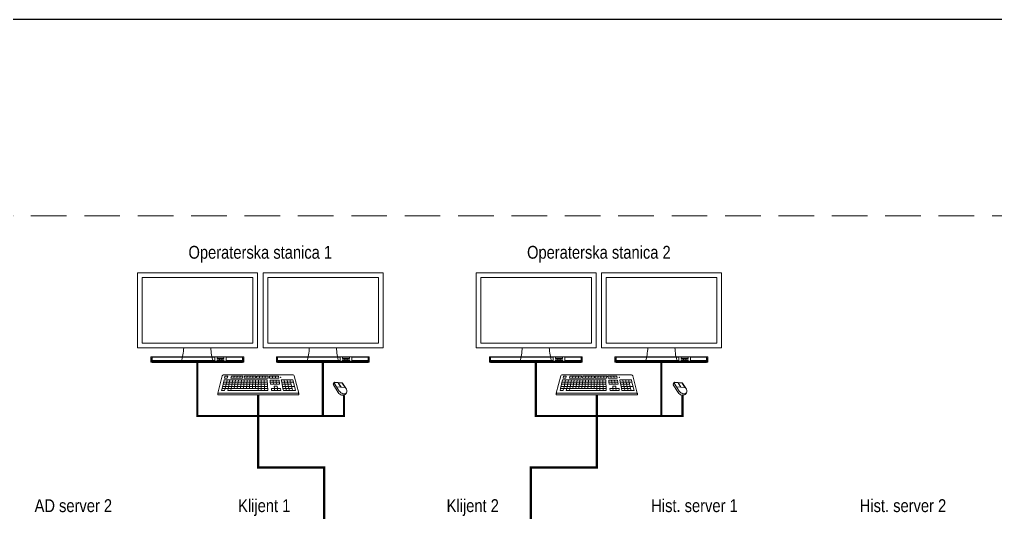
# Model space of a CAD drawing. Header units: inches. Extents: x 67248 to 85686, y -40174 to -31152.
# Drawn here: x 68370 to 69741, y -32629 to -31929 of the extents above; entities that cross this region are included whole.
import ezdxf

# ---------------------------------------------------------------- set-up
doc = ezdxf.new("R2010")
doc.units = ezdxf.units.IN
doc.header["$MEASUREMENT"] = 0
doc.linetypes.add('AUSGEZOGEN', pattern=[3, 1, 1, 1])
doc.linetypes.add('HIDDEN', pattern=[0.375, 0.25, -0.125])
doc.layers.add('! NO PLOT !', color=7, linetype='Continuous', true_color=0xff75dd, plot=False)
doc.layers.add('CP-TOPOLOGY - KVM netvork', color=7, linetype='Continuous', lineweight=20, true_color=0x4b66fb)
doc.layers.add('SI-General', color=7, linetype='Continuous', lineweight=5)
doc.layers.add('SI-TOPOLOGY-0.00', color=121, linetype='Continuous', lineweight=0)
doc.styles.add('OPIS', font='ARIALN.TTF')

# ---------------------------------------------------------------- blocks, each defined once
blk = doc.blocks.new('Tipkovnica')
at = {"linetype": 'AUSGEZOGEN'}
for p, q in [((-394.1, 49.76), (-395.53, 44.36)), ((-371.57, 49.76), (-370.14, 44.36)), ((-395.55, 44.22), (-395.55, 43.88)), ((-395.41, 44.29), (-370.26, 44.29)), ((-395.41, 43.74), (-370.26, 43.74)), ((-370.12, 44.22), (-370.12, 43.88))]:
    blk.add_line(p, q, dxfattribs=at)
at = {"lineweight": 5}
for p, q in [((-392.93, 50.02), (-393.78, 50.02)), ((-371.91, 50.02), (-393.76, 50.02)), ((-393.27, 49.68), (-393.43, 49.02)), ((-392.56, 49.02), (-393.43, 49.02)), ((-393.27, 49.68), (-392.41, 49.68)), ((-392.41, 49.68), (-392.56, 49.02)), ((-391.24, 49.68), (-391.4, 49.01)), ((-391.4, 49.01), (-390.48, 49.01)), ((-391.24, 49.68), (-390.33, 49.68)), ((-390.33, 49.68), (-390.48, 49.01)), ((-390.48, 49.01), (-389.55, 49.01)), ((-390.33, 49.68), (-389.42, 49.68)), ((-389.42, 49.68), (-389.55, 49.01)), ((-389.55, 49.01), (-387.72, 49.01)), ((-389.42, 49.68), (-387.61, 49.68)), ((-388.51, 49.68), (-388.64, 49.01)), ((-387.61, 49.68), (-387.72, 49.01)), ((-387.18, 49.68), (-387.28, 49.01)), ((-387.28, 49.01), (-383.65, 49.01)), ((-387.18, 49.68), (-385.38, 49.68)), ((-386.28, 49.68), (-386.37, 49.01)), ((-385.38, 49.68), (-385.46, 49.01)), ((-385.38, 49.68), (-384.49, 49.68)), ((-384.49, 49.68), (-384.55, 49.01)), ((-384.49, 49.68), (-383.6, 49.68)), ((-383.6, 49.68), (-383.65, 49.01)), ((-383.32, 49.67), (-383.37, 49)), ((-383.37, 49), (-379.75, 49)), ((-383.32, 49.67), (-379.74, 49.67)), ((-382.43, 49.67), (-382.47, 49)), ((-381.54, 49.67), (-381.56, 49)), ((-380.65, 49.67), (-380.66, 49)), ((-379.74, 49.67), (-379.75, 49)), ((-379.35, 49.65), (-379.3, 48.98)), ((-379.35, 49.65), (-376.51, 49.65)), ((-379.3, 48.98), (-376.41, 48.98)), ((-378.41, 49.65), (-378.34, 48.98)), ((-377.46, 49.65), (-377.38, 48.98)), ((-376.51, 49.65), (-376.41, 48.98)), ((-393.54, 48.45), (-394.19, 45.77)), ((-394.02, 46.44), (-382.79, 46.44)), ((-394.02, 46.44), (-382.83, 46.44)), ((-393.86, 47.11), (-392.92, 47.11)), ((-393.7, 47.78), (-392.77, 47.78)), ((-393.54, 48.45), (-392.62, 48.45)), ((-392.62, 48.45), (-393.22, 45.77)), ((-392.92, 47.11), (-391.99, 47.11)), ((-392.77, 47.78), (-391.85, 47.78)), ((-392.62, 48.45), (-391.72, 48.45)), ((-391.72, 48.45), (-392.26, 45.77)), ((-391.99, 47.11), (-382.77, 47.11)), ((-391.85, 47.78), (-382.76, 47.78)), ((-391.85, 47.78), (-382.79, 47.78)), ((-391.72, 48.45), (-388.12, 48.45)), ((-390.81, 48.45), (-391.3, 45.77)), ((-390.79, 47.12), (-389.85, 47.12)), ((-389.91, 48.45), (-390.34, 45.77)), ((-389.85, 47.12), (-388.91, 47.12)), ((-389.7, 47.79), (-388.78, 47.79)), ((-389.01, 48.45), (-389.39, 45.77)), ((-388.12, 48.45), (-388.44, 45.77)), ((-388.12, 48.45), (-387.22, 48.45)), ((-387.22, 48.45), (-387.49, 45.77)), ((-387.22, 48.45), (-382.75, 48.45)), ((-386.33, 48.45), (-386.54, 45.77)), ((-385.44, 48.45), (-385.6, 45.77)), ((-384.55, 48.45), (-384.65, 45.77)), ((-383.66, 48.45), (-383.71, 45.77)), ((-382.75, 48.46), (-382.8, 45.78)), ((-382.75, 48.44), (-382.8, 45.76)), ((-382.78, 46.43), (-381.87, 46.43)), ((-382.77, 47.1), (-381.86, 47.1)), ((-382.76, 47.77), (-381.85, 47.77)), ((-382.75, 48.44), (-381.84, 48.44)), ((-382.03, 46.43), (-381.87, 46.43)), ((-381.86, 48.42), (-381.86, 45.17)), ((-381.86, 46.43), (-380.95, 46.43)), ((-381.85, 47.1), (-380.94, 47.1)), ((-381.83, 47.77), (-380.92, 47.77)), ((-381.82, 48.44), (-380.91, 48.44)), ((-381.11, 46.43), (-380.95, 46.43)), ((-380.95, 46.43), (-379.91, 46.43)), ((-380.93, 48.44), (-380.84, 45.16)), ((-380.93, 47.1), (-379.94, 47.1)), ((-380.92, 47.77), (-379.97, 47.77)), ((-380.91, 48.44), (-380, 48.44)), ((-380.19, 46.43), (-380.04, 46.43)), ((-380, 48.44), (-379.85, 45.15)), ((-379.11, 48.43), (-379.06, 47.76)), ((-379.11, 48.43), (-376.31, 48.43)), ((-379.06, 47.76), (-376.21, 47.76)), ((-379.06, 47.76), (-379, 47.09)), ((-379.06, 47.76), (-376.22, 47.76)), ((-379, 47.09), (-376.12, 47.09)), ((-378.18, 48.43), (-378.11, 47.76)), ((-378.11, 47.76), (-378.04, 47.09)), ((-377.85, 46.47), (-376.91, 46.47)), ((-377.85, 46.46), (-377.78, 45.79)), ((-377.25, 48.43), (-377.16, 47.76)), ((-377.16, 47.76), (-377.08, 47.09)), ((-376.91, 46.46), (-376.83, 45.79)), ((-376.31, 48.43), (-376.22, 47.76)), ((-376.21, 47.76), (-376.12, 47.09)), ((-375.59, 48.44), (-374.68, 48.44)), ((-375.59, 48.44), (-375.46, 47.77)), ((-375.47, 47.78), (-374.56, 47.78)), ((-375.46, 47.78), (-375.21, 46.44)), ((-375.34, 47.11), (-372.57, 47.11)), ((-375.33, 47.11), (-375.09, 45.77)), ((-375.33, 47.11), (-374.42, 47.11)), ((-375.21, 46.44), (-372.4, 46.44)), ((-375.2, 46.44), (-372.44, 46.44)), ((-374.69, 48.44), (-374.55, 47.78)), ((-374.68, 48.44), (-373.77, 48.44)), ((-374.56, 47.78), (-374.14, 45.77)), ((-374.56, 47.78), (-373.66, 47.78)), ((-374.42, 47.11), (-373.51, 47.11)), ((-373.79, 48.44), (-373.65, 47.78)), ((-373.77, 48.44), (-372.9, 48.44)), ((-373.66, 47.78), (-372.74, 47.78)), ((-373.65, 47.78), (-373.19, 45.77)), ((-373.51, 47.11), (-372.6, 47.11)), ((-372.9, 48.44), (-372.73, 47.78)), ((-372.89, 48.44), (-371.98, 48.44)), ((-372.73, 47.78), (-372.24, 45.77)), ((-372.73, 47.78), (-371.82, 47.78)), ((-372.4, 46.44), (-371.5, 46.44)), ((-371.98, 48.44), (-371.82, 47.78)), ((-371.82, 47.78), (-371.17, 45.1)), ((-394.19, 45.76), (-394.33, 45.16)), ((-394.33, 45.16), (-393.36, 45.16)), ((-394.19, 45.77), (-382.8, 45.77)), ((-394.19, 45.77), (-382.83, 45.77)), ((-393.23, 45.76), (-393.36, 45.16)), ((-392.28, 45.76), (-392.4, 45.16)), ((-392.4, 45.16), (-382.94, 45.17)), ((-391.34, 45.76), (-391.41, 45.16)), ((-382.94, 45.17), (-381.9, 45.17)), ((-382.8, 45.76), (-382.81, 45.17)), ((-382.8, 45.76), (-381.89, 45.76)), ((-381.9, 45.17), (-380.97, 45.15)), ((-381.87, 45.76), (-380.96, 45.76)), ((-380.97, 45.15), (-379.85, 45.15)), ((-380.96, 45.76), (-379.87, 45.76)), ((-378.72, 45.79), (-375.87, 45.79)), ((-378.72, 45.79), (-378.67, 45.12)), ((-378.67, 45.12), (-375.78, 45.12)), ((-377.77, 45.79), (-377.71, 45.12)), ((-376.83, 45.79), (-376.74, 45.12)), ((-375.87, 45.79), (-375.78, 45.12)), ((-375.09, 45.77), (-374.96, 45.1)), ((-375.09, 45.77), (-372.27, 45.77)), ((-374.96, 45.1), (-372.07, 45.1)), ((-374.14, 45.77), (-374.01, 45.1)), ((-374.14, 45.77), (-372.24, 45.77)), ((-373.19, 45.77), (-373.04, 45.1)), ((-372.24, 45.77), (-372.07, 45.1)), ((-372.08, 45.1), (-371.17, 45.1))]:
    blk.add_line(p, q, dxfattribs=at)
at = {"linetype": 'AUSGEZOGEN'}
for centre, radius, start, end in [((-393.76, 49.67), 0.346, 90, 165.1594), ((-395, 44.22), 0.547, 165.1594, 180), ((-395.41, 44.15), 0.137, 90, 180), ((-395.41, 43.88), 0.137, 180, 270), ((-395.38, 44.42), 0.133, 178.6693, 270.654), ((-370.26, 44.15), 0.137, 0, 90), ((-370.26, 43.88), 0.137, 270, 0), ((-370.67, 44.22), 0.547, 0, 14.8406)]:
    blk.add_arc(centre, radius, start, end, dxfattribs=at)
at = {"lineweight": 5}
blk.add_arc((-371.91, 49.67), 0.346, 14.8406, 90, dxfattribs=at)
blk.add_point((-375.81, 49.28), dxfattribs=at)
blk = doc.blocks.new('Miš')
for p, q in [((-345.71, 49.19), (-345.91, 48.82)), ((-345.9, 48.68), (-344.85, 47.02)), ((-345.68, 49.17), (-345.72, 49.09)), ((-345.71, 49.06), (-344.61, 47.33)), ((-345.68, 49.07), (-345.19, 48.29)), ((-344.86, 49.17), (-345.59, 49.22)), ((-344.01, 49.13), (-345.58, 49.26)), ((-345.19, 48.29), (-345.2, 48.26)), ((-343.27, 48.11), (-345.2, 48.26)), ((-344.26, 48.22), (-345.19, 48.29)), ((-344.26, 48.22), (-344.86, 49.17)), ((-344.82, 49.16), (-344.84, 49.13)), ((-344.22, 48.22), (-344.82, 49.16)), ((-344.01, 49.1), (-344.82, 49.16)), ((-344.26, 48.22), (-344.28, 48.19)), ((-344.22, 48.22), (-344.24, 48.18)), ((-343.33, 48.14), (-344.22, 48.22)), ((-343.94, 49.05), (-343.33, 48.14)), ((-343.91, 49.07), (-343.01, 47.72)), ((-343.33, 48.14), (-343.35, 48.11))]:
    blk.add_line(p, q)
for centre, radius, start, end in [((-345.79, 48.75), 0.132, 152.0861, 212.3594), ((-345.59, 49.13), 0.132, 85.3198, 212.3594), ((-345.59, 49.13), 0.099, 85.3198, 212.3594), ((-343.06, 48.57), 1.98, 218.6118, 233.7981), ((-344.02, 49), 0.132, 34.1349, 85.3198), ((-344.02, 49), 0.099, 33.6349, 85.3198), ((-343.88, 47.43), 0.987, 315.6638, 346.9155), ((-343.56, 47.35), 0.66, 346.9155, 33.8051), ((-343.3, 48.26), 1.98, 218.6118, 233.7981), ((-343.64, 47.8), 1.41, 233.7981, 251.8488), ((-343.4, 48.1), 1.41, 233.7981, 251.8488), ((-343.77, 47.4), 0.987, 251.8488, 276.3151), ((-343.53, 47.7), 0.987, 251.8488, 276.3151), ((-343.73, 46.99), 0.573, 276.3151, 318.3115), ((-343.49, 47.29), 0.573, 276.3151, 340.9086), ((-340.34, 43.97), 3.96, 135.6638, 138.3115)]:
    blk.add_arc(centre, radius, start, end)
blk = doc.blocks.new('Monitor')
for p, q in [((-443.05, 14.74), (-423.45, 14.74)), ((-423.69, 13.57), (-442.8, 13.57))]:
    blk.add_line(p, q)
at = {"ltscale": 4.5}
for p, q in [((-442.8, 13.57), (-443.05, 14.74)), ((-423.45, 14.74), (-443.05, 14.74)), ((-443.05, 13.63), (-443.05, 14.74)), ((-423.45, 14.74), (-423.69, 13.57)), ((-423.45, 13.63), (-423.45, 14.74)), ((-423.45, 13.83), (-443.05, 13.83)), ((-423.45, 13.63), (-443.05, 13.63)), ((-442.8, 13.57), (-442.8, 13.63)), ((-423.69, 13.57), (-442.8, 13.57)), ((-429.08, 14.1), (-428.59, 14.1)), ((-428.59, 14.25), (-428.59, 14.1)), ((-428.1, 14.25), (-428.1, 14.1)), ((-428.1, 14.1), (-427.61, 14.1)), ((-423.69, 13.57), (-423.69, 13.63))]:
    blk.add_line(p, q, dxfattribs=at)
for points in [[(-445.85, 16.68), (-420.54, 16.68), (-420.54, 32.49), (-445.85, 32.49)], [(-444.87, 17.66), (-421.52, 17.66), (-421.52, 31.51), (-444.87, 31.51)], [(-429.11, 13.72), (-437.39, 13.72), (-437.39, 13.57), (-429.11, 13.57)]]:
    blk.add_lwpolyline(points, close=True)
blk.add_lwpolyline([(-430.39, 16.68), (-436.11, 16.68, -0.062381), (-436.61, 13.72), (-429.89, 13.72, -0.062381)], format="xyb", close=True)
for points in [[(-442.8, 13.96), (-429.57, 13.96), (-429.57, 14.67), (-442.8, 14.67)], [(-429.08, 14.67), (-427.61, 14.67), (-427.61, 14.38), (-429.08, 14.38)], [(-423.69, 13.96), (-427.12, 13.96), (-427.12, 14.67), (-423.69, 14.67)]]:
    blk.add_lwpolyline(points, close=True, dxfattribs=at)
for points in [[(-427.61, 14.1), (-427.61, 13.96), (-429.08, 13.96), (-429.08, 14.1)], [(-428.59, 14.25), (-428.1, 14.25)]]:
    blk.add_lwpolyline(points, dxfattribs=at)

msp = doc.modelspace()

# ---------------------------------------------------------------- linework, layer by layer
at = {"layer": '! NO PLOT !'}
msp.add_lwpolyline([(67659.7, -35013), (70239.7, -35013), (70239.7, -34551), (72339.7, -34551), (72339.7, -31929), (67659.7, -31929), (67659.7, -35013)], dxfattribs=at)
at = {"layer": 'CP-TOPOLOGY - KVM netvork', "ltscale": 0.01, "const_width": 3, "flags": 128}
for points in [[(68619.6, -32411.1), (68619.6, -32486.2), (68825.7, -32486.2), (68825.7, -32457.1)], [(68796, -32411.1), (68796, -32486.2), (68705.2, -32486.2), (68705.2, -32456.8)], [(69095.1, -32411.1), (69095.1, -32486.2), (69301.2, -32486.2), (69301.2, -32457.1)], [(69271.5, -32411.1), (69271.5, -32486.2), (69180.8, -32486.2), (69180.8, -32456.8)], [(68705.2, -32486.2), (68705.2, -32558.7), (68797.9, -32558.7), (68797.9, -32631.1)], [(69180.8, -32486.2), (69180.8, -32558.7), (69088.1, -32558.7), (69088.1, -32631.1)]]:
    msp.add_lwpolyline(points, dxfattribs=at)
at = {"layer": 'SI-General', "linetype": 'HIDDEN', "ltscale": 200}
msp.add_lwpolyline([(67711, -32205), (70397.8, -32205), (70397.8, -33659.1), (67711, -33659.1)], close=True, dxfattribs=at)

# ---------------------------------------------------------------- block references
at = {"layer": 'SI-TOPOLOGY-0.00'}
for name, p, xscale, yscale, zscale in [('Monitor', (71503.3, -32501.4), 6.656000000000001, 6.656000000000001, 6.656000000000001), ('Monitor', (71679.7, -32501.4), 6.656000000000001, 6.656000000000001, 6.656000000000001), ('Monitor', (71978.8, -32501.4), 6.656000000000001, 6.656000000000001, 6.656000000000001), ('Monitor', (72155.2, -32501.4), 6.656000000000001, 6.656000000000001, 6.656000000000001), ('Tipkovnica', (70420.3, -32652.7), 4.48, 4.48, 4.48), ('Tipkovnica', (70895.9, -32652.7), 4.48, 4.48, 4.48), ('Miš', (71024.5, -32754.2), 6.4, 6.4, 6.4), ('Miš', (71502, -32754.2), 6.4, 6.4, 6.4)]:
    msp.add_blockref(name, p, dxfattribs=dict(at, xscale=xscale, yscale=yscale, zscale=zscale))

# ---------------------------------------------------------------- texts
at = {"layer": 'SI-General', "char_height": 18, "width": 522.54, "line_spacing_factor": 0.8, "style": 'OPIS'}
for s, insert, attachment_point in [('Operaterska stanica 1', (68708.1, -32247.2), 2), ('Operaterska stanica 2', (69183.7, -32247.2), 2), ('AD server 2', (68499.9, -32603.3), 3), ('Klijent 1', (68750.3, -32603.3), 3), ('Klijent 2', (69043.2, -32603.3), 3), ('Hist. server 1', (69378.7, -32603.3), 3), ('Hist. server 2', (69671.6, -32603.3), 3)]:
    msp.add_mtext(s, dxfattribs=dict(at, insert=insert, attachment_point=attachment_point))

doc.saveas('drawing.dxf')
